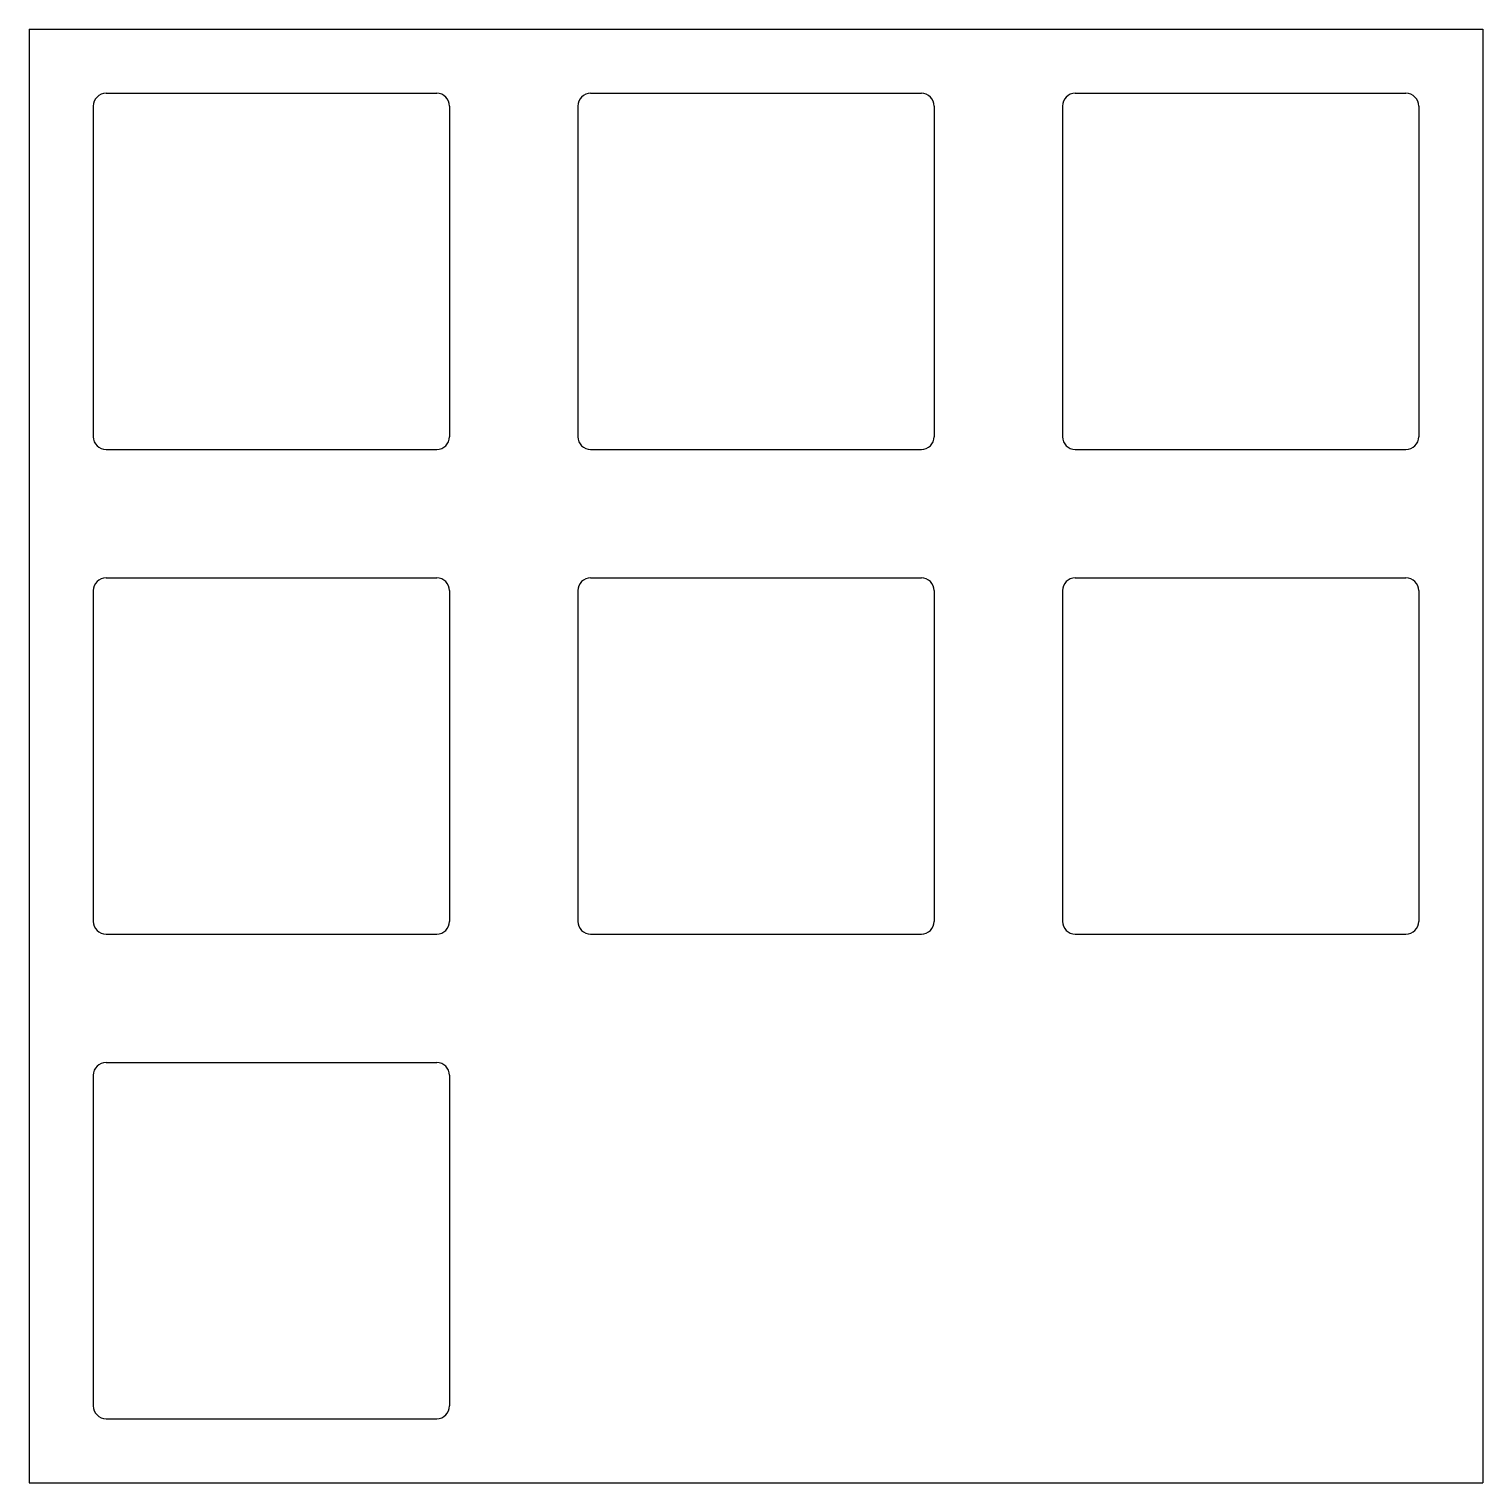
# Model space of a CAD drawing. Header units: millimetres. Extents: x 0 to 57.1, y -57.1 to 0.
import ezdxf

# ---------------------------------------------------------------- set-up
doc = ezdxf.new("R2010")
doc.units = ezdxf.units.MM

msp = doc.modelspace()

# ---------------------------------------------------------------- linework, layer by layer
for p, q in [((0, 0), (57.15, 0)), ((0, 0), (0, -57.15)), ((57.15, 0), (57.15, -57.15)), ((3.025, -2.525), (16.025, -2.525)), ((22.075, -2.525), (35.075, -2.525)), ((41.125, -2.525), (54.125, -2.525)), ((2.525, -3.025), (2.525, -16.025)), ((16.525, -3.025), (16.525, -16.025)), ((21.575, -3.025), (21.575, -16.025)), ((35.575, -3.025), (35.575, -16.025)), ((40.625, -3.025), (40.625, -16.025)), ((54.625, -3.025), (54.625, -16.025)), ((3.025, -16.525), (16.025, -16.525)), ((22.075, -16.525), (35.075, -16.525)), ((41.125, -16.525), (54.125, -16.525)), ((3.025, -21.575), (16.025, -21.575)), ((22.075, -21.575), (35.075, -21.575)), ((41.125, -21.575), (54.125, -21.575)), ((2.525, -22.075), (2.525, -35.075)), ((16.525, -22.075), (16.525, -35.075)), ((21.575, -22.075), (21.575, -35.075)), ((35.575, -22.075), (35.575, -35.075)), ((40.625, -22.075), (40.625, -35.075)), ((54.625, -22.075), (54.625, -35.075)), ((3.025, -35.575), (16.025, -35.575)), ((22.075, -35.575), (35.075, -35.575)), ((41.125, -35.575), (54.125, -35.575)), ((2.525, -41.125), (2.525, -54.125)), ((3.025, -40.625), (16.025, -40.625)), ((16.525, -41.125), (16.525, -54.125)), ((3.025, -54.625), (16.025, -54.625)), ((0, -57.15), (57.15, -57.15))]:
    msp.add_line(p, q)
for centre, start, end in [((3.025, -3.025), 90, 180), ((16.025, -3.025), 0, 90), ((22.075, -3.025), 90, 180), ((35.075, -3.025), 0, 90), ((41.125, -3.025), 90, 180), ((54.125, -3.025), 0, 90), ((3.025, -16.025), 180, 270), ((16.025, -16.025), 270, 360), ((22.075, -16.025), 180, 270), ((35.075, -16.025), 270, 360), ((41.125, -16.025), 180, 270), ((54.125, -16.025), 270, 360), ((3.025, -22.075), 90, 180), ((16.025, -22.075), 0, 90), ((22.075, -22.075), 90, 180), ((35.075, -22.075), 0, 90), ((41.125, -22.075), 90, 180), ((54.125, -22.075), 0, 90), ((3.025, -35.075), 180, 270), ((16.025, -35.075), 270, 360), ((22.075, -35.075), 180, 270), ((35.075, -35.075), 270, 360), ((41.125, -35.075), 180, 270), ((54.125, -35.075), 270, 360), ((3.025, -41.125), 90, 180), ((16.025, -41.125), 0, 90), ((3.025, -54.125), 180, 270), ((16.025, -54.125), 270, 360)]:
    msp.add_arc(centre, 0.5, start, end)

doc.saveas('drawing.dxf')
